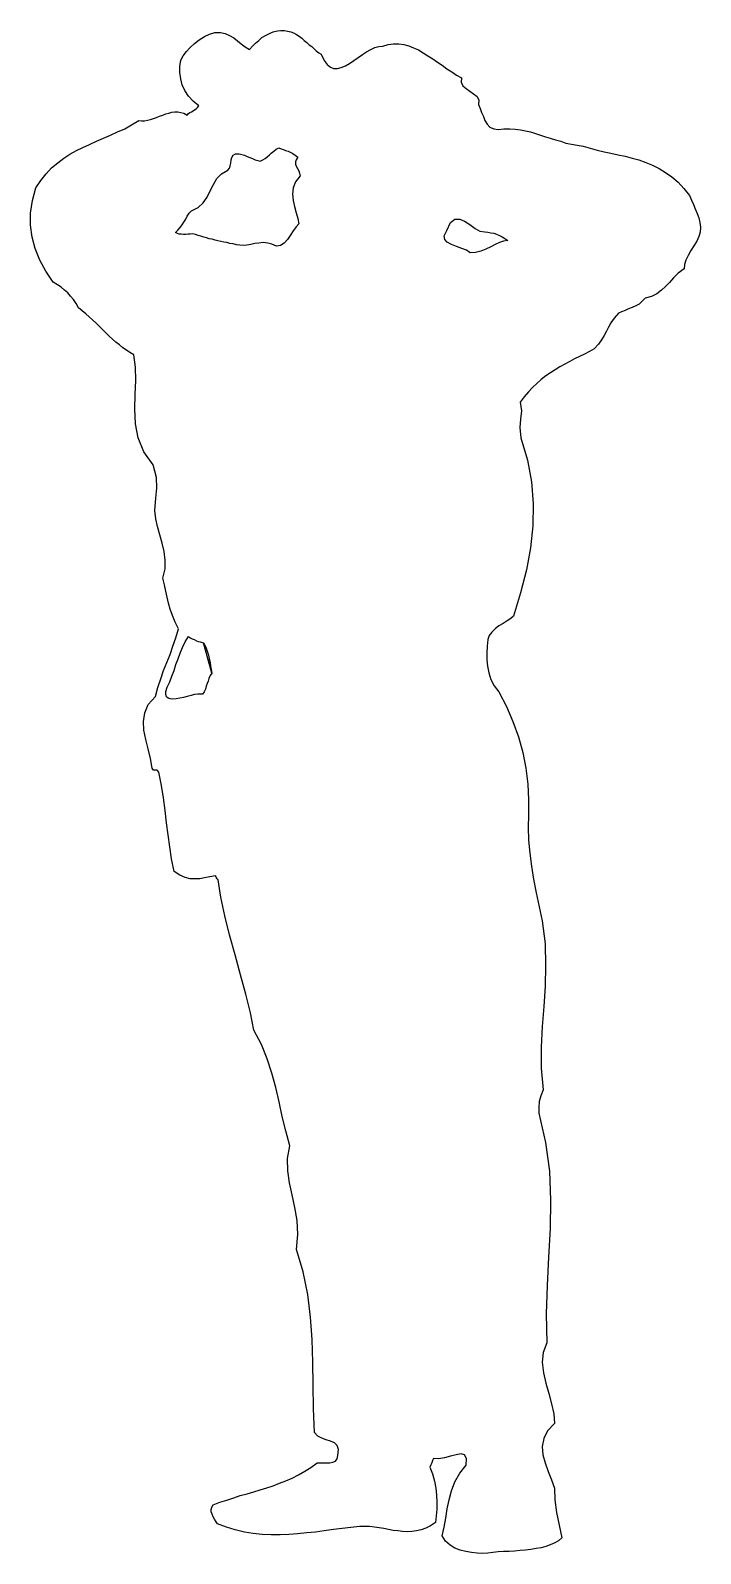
# Model space of a CAD drawing. Extents: x 136.04 to 136.84, y 51.74 to 53.56.
import ezdxf

# ---------------------------------------------------------------- set-up
doc = ezdxf.new("R2010")
doc.units = 0
doc.layers.get('0').update_dxf_attribs({"linetype": 'CONTINUOUS'})

msp = doc.modelspace()

# ---------------------------------------------------------------- linework, layer by layer
at = {"linetype": 'CONTINUOUS'}
for points in [[(136.3901, 53.5271), (136.3934, 53.5199), (136.397, 53.515), (136.4009, 53.5117), (136.4048, 53.5104), (136.4094, 53.5101), (136.4139, 53.5114), (136.4188, 53.5134), (136.4237, 53.5163), (136.4286, 53.5196), (136.4338, 53.5231), (136.4391, 53.5267), (136.4439, 53.53), (136.4488, 53.5329), (136.4537, 53.5352), (136.4586, 53.5365), (136.4632, 53.5369), (136.4697, 53.5388), (136.4759, 53.5395), (136.4821, 53.5395), (136.4883, 53.5388), (136.4942, 53.5372), (136.4998, 53.5349), (136.5056, 53.5323), (136.5112, 53.529), (136.5167, 53.5254), (136.5226, 53.5218), (136.5282, 53.5179), (136.5337, 53.514), (136.5393, 53.5098), (136.5451, 53.5062), (136.551, 53.5023), (136.5569, 53.499), (136.5565, 53.4938), (136.5585, 53.4895), (136.5621, 53.4863), (136.5667, 53.4833), (136.5712, 53.4801), (136.5752, 53.4768), (136.5774, 53.4726), (136.5771, 53.4673), (136.5791, 53.4628), (136.5807, 53.4579), (136.5827, 53.453), (136.5846, 53.4484), (136.5872, 53.4442), (136.5905, 53.4406), (136.5951, 53.4386), (136.6003, 53.4376), (136.6071, 53.4383), (136.614, 53.4383), (136.6205, 53.438), (136.6267, 53.4373), (136.6329, 53.436), (136.6388, 53.4347), (136.6447, 53.4331), (136.6506, 53.4311), (136.6564, 53.4291), (136.6623, 53.4272), (136.6685, 53.4252), (136.6747, 53.4236), (136.6809, 53.4216), (136.6874, 53.4203), (136.6943, 53.419), (136.7015, 53.418), (136.7096, 53.4154), (136.7178, 53.4132), (136.7263, 53.4112), (136.7344, 53.4096), (136.7429, 53.4076), (136.7511, 53.406), (136.7596, 53.4037), (136.7677, 53.4014), (136.7759, 53.3985), (136.7837, 53.3952), (136.7916, 53.3913), (136.7994, 53.3867), (136.8069, 53.3815), (136.8141, 53.375), (136.8209, 53.3675), (136.8278, 53.359), (136.8301, 53.3537), (136.8323, 53.3485), (136.8346, 53.3433), (136.8369, 53.3378), (136.8389, 53.3325), (136.8402, 53.327), (136.8408, 53.3214), (136.8405, 53.3156), (136.8389, 53.3103), (136.8363, 53.3048), (136.833, 53.2992), (136.8294, 53.2937), (136.8261, 53.2878), (136.8235, 53.2823), (136.8219, 53.277), (136.8213, 53.2718), (136.8144, 53.2666), (136.8088, 53.2614), (136.8039, 53.2558), (136.7991, 53.2509), (136.7945, 53.2464), (136.7889, 53.2421), (136.7827, 53.2392), (136.7749, 53.2372), (136.7716, 53.2333), (136.768, 53.23), (136.7641, 53.2278), (136.7596, 53.2258), (136.7553, 53.2242), (136.7511, 53.2225), (136.7468, 53.2209), (136.7432, 53.2193), (136.7383, 53.2134), (136.7344, 53.2079), (136.7315, 53.2026), (136.7289, 53.1977), (136.7263, 53.1925), (136.7233, 53.1876), (136.7194, 53.1824), (136.7145, 53.1768), (136.7087, 53.1736), (136.7028, 53.1706), (136.6969, 53.1677), (136.691, 53.1648), (136.6855, 53.1618), (136.6796, 53.1586), (136.6737, 53.1553), (136.6682, 53.152), (136.6626, 53.1484), (136.6571, 53.1445), (136.6515, 53.1403), (136.6463, 53.1357), (136.6411, 53.1308), (136.6362, 53.1256), (136.6313, 53.1197), (136.6264, 53.1135), (136.628, 53.1031), (136.627, 53.0933), (136.6261, 53.0832), (136.6274, 53.0708), (136.6352, 53.0443), (136.6401, 53.0185), (136.6421, 52.9924), (136.6417, 52.9663), (136.6388, 52.9402), (136.6339, 52.9138), (136.627, 52.8867), (136.6186, 52.8589), (136.6153, 52.856), (136.6111, 52.8531), (136.6062, 52.8501), (136.6013, 52.8472), (136.5967, 52.8439), (136.5928, 52.84), (136.5895, 52.8358), (136.5879, 52.8309), (136.5872, 52.823), (136.5869, 52.8149), (136.5869, 52.807), (136.5875, 52.7992), (136.5892, 52.7914), (136.5918, 52.7835), (136.5957, 52.776), (136.6013, 52.7688), (136.6104, 52.7516), (136.6179, 52.7336), (136.6244, 52.7153), (136.6297, 52.6967), (136.6333, 52.6781), (136.6355, 52.6592), (136.6365, 52.6409), (136.6362, 52.6226), (136.6359, 52.6076), (136.6365, 52.5923), (136.6381, 52.5769), (136.6401, 52.5616), (136.6424, 52.5459), (136.6456, 52.5299), (136.6489, 52.5133), (136.6528, 52.4963), (136.6561, 52.4692), (136.6567, 52.4435), (136.6561, 52.4186), (136.6545, 52.3945), (136.6525, 52.3707), (136.6515, 52.3462), (136.6515, 52.3214), (136.6538, 52.2953), (136.6509, 52.2884), (136.6492, 52.2816), (136.6486, 52.2744), (136.6486, 52.2679), (136.6567, 52.2329), (136.6613, 52.1987), (136.6626, 52.1644), (136.662, 52.1304), (136.66, 52.0965), (136.6584, 52.0629), (136.6574, 52.0289), (136.6581, 51.9947), (136.6538, 51.9832), (136.6528, 51.9715), (136.6541, 51.9591), (136.6571, 51.9467), (136.6607, 51.9343), (136.6639, 51.9219), (136.6665, 51.9101), (136.6672, 51.8987), (136.659, 51.8899), (136.6545, 51.8808), (136.6528, 51.8713), (136.6535, 51.8615), (136.6561, 51.8517), (136.6597, 51.8416), (136.6636, 51.8318), (136.6672, 51.8217), (136.6678, 51.808), (136.6698, 51.7929), (136.6727, 51.7776), (136.676, 51.7626), (136.6721, 51.7593), (136.6675, 51.7567), (136.6623, 51.7544), (136.6571, 51.7525), (136.6515, 51.7509), (136.6453, 51.7499), (136.6391, 51.7489), (136.6329, 51.7479), (136.6264, 51.7476), (136.6199, 51.7469), (136.6133, 51.7466), (136.6068, 51.7463), (136.6003, 51.7459), (136.5941, 51.7453), (136.5879, 51.7446), (136.582, 51.744), (136.5755, 51.7446), (136.5686, 51.7453), (136.5618, 51.7463), (136.5552, 51.7479), (136.549, 51.7502), (136.5432, 51.7538), (136.5379, 51.7587), (136.5337, 51.7649), (136.5363, 51.7753), (136.5383, 51.7861), (136.5399, 51.7972), (136.5422, 51.808), (136.5448, 51.8187), (136.549, 51.8292), (136.5546, 51.8396), (136.5624, 51.8491), (136.5627, 51.8569), (136.5605, 51.8612), (136.5562, 51.8625), (136.5503, 51.8615), (136.5438, 51.8599), (136.5366, 51.8579), (136.5295, 51.8566), (136.5233, 51.8572), (136.5223, 51.8546), (136.5213, 51.852), (136.5203, 51.8494), (136.5193, 51.8468), (136.5223, 51.8386), (136.5246, 51.8302), (136.5262, 51.8217), (136.5272, 51.8135), (136.5275, 51.805), (136.5275, 51.7969), (136.5268, 51.7887), (136.5259, 51.7809), (136.52, 51.777), (136.5144, 51.774), (136.5089, 51.7721), (136.5033, 51.7708), (136.4978, 51.7701), (136.4923, 51.7698), (136.4867, 51.7701), (136.4812, 51.7708), (136.4756, 51.7714), (136.4701, 51.7727), (136.4645, 51.7737), (136.459, 51.7747), (136.4534, 51.7753), (136.4475, 51.776), (136.4417, 51.7763), (136.4358, 51.776), (136.4254, 51.775), (136.4149, 51.7737), (136.4045, 51.7724), (136.3937, 51.7708), (136.3832, 51.7695), (136.3728, 51.7685), (136.362, 51.7675), (136.3516, 51.7665), (136.3411, 51.7662), (136.3304, 51.7662), (136.3199, 51.7668), (136.3092, 51.7678), (136.2987, 51.7695), (136.2879, 51.7721), (136.2775, 51.7753), (136.2667, 51.7792), (136.2651, 51.7818), (136.2631, 51.7848), (136.2615, 51.7877), (136.2602, 51.7907), (136.2592, 51.7936), (136.2592, 51.7965), (136.2599, 51.7991), (136.2615, 51.8018), (136.2697, 51.805), (136.2778, 51.8076), (136.286, 51.8102), (136.2938, 51.8129), (136.302, 51.8151), (136.3098, 51.8174), (136.3173, 51.8197), (136.3252, 51.8223), (136.333, 51.8246), (136.3405, 51.8276), (136.348, 51.8305), (136.3555, 51.8338), (136.363, 51.8377), (136.3705, 51.8419), (136.3777, 51.8465), (136.3852, 51.8517), (136.3885, 51.8517), (136.3921, 51.8517), (136.3963, 51.8517), (136.4002, 51.8517), (136.4038, 51.8527), (136.4071, 51.854), (136.409, 51.8566), (136.4097, 51.8605), (136.4107, 51.8677), (136.409, 51.8726), (136.4058, 51.8755), (136.4012, 51.8778), (136.396, 51.8791), (136.3907, 51.8811), (136.3859, 51.8837), (136.3819, 51.8879), (136.381, 51.9163), (136.3803, 51.9441), (136.38, 51.9715), (136.3793, 51.9986), (136.3774, 52.0253), (136.3741, 52.0521), (136.3686, 52.0789), (136.3607, 52.1056), (136.3624, 52.1236), (136.3614, 52.1399), (136.3588, 52.1556), (136.3555, 52.1706), (136.3522, 52.185), (136.3503, 52.1993), (136.35, 52.214), (136.3526, 52.229), (136.348, 52.2466), (136.3437, 52.2639), (136.3402, 52.2812), (136.3359, 52.2982), (136.3314, 52.3155), (136.3258, 52.3325), (136.3189, 52.3494), (136.3101, 52.3664), (136.3059, 52.387), (136.3003, 52.4092), (136.2941, 52.4324), (136.2876, 52.4559), (136.2811, 52.4797), (136.2755, 52.5025), (136.2706, 52.5247), (136.2677, 52.5453), (136.2664, 52.5463), (136.2657, 52.5476), (136.2651, 52.5489), (136.2644, 52.5499), (136.2576, 52.5489), (136.2514, 52.5476), (136.2458, 52.5466), (136.24, 52.5463), (136.2344, 52.5466), (136.2285, 52.5479), (136.222, 52.5508), (136.2152, 52.5551), (136.2122, 52.5701), (136.2099, 52.5845), (136.208, 52.5988), (136.2063, 52.6132), (136.2044, 52.6279), (136.2024, 52.6426), (136.2001, 52.6576), (136.1972, 52.6732), (136.1952, 52.6755), (136.193, 52.6758), (136.1907, 52.6758), (136.189, 52.6781), (136.1871, 52.6895), (136.1845, 52.701), (136.1815, 52.7121), (136.1793, 52.7232), (136.1786, 52.7336), (136.1802, 52.744), (136.1845, 52.7538), (136.193, 52.7633), (136.1959, 52.7741), (136.1992, 52.7845), (136.2027, 52.7943), (136.2067, 52.8038), (136.2103, 52.8132), (136.2138, 52.823), (136.2171, 52.8331), (136.2204, 52.8436), (136.2165, 52.8517), (136.2132, 52.8596), (136.2106, 52.8671), (136.2086, 52.8743), (136.207, 52.8815), (136.2054, 52.8886), (136.2037, 52.8961), (136.2018, 52.904), (136.2044, 52.9151), (136.2047, 52.9255), (136.2034, 52.9356), (136.2011, 52.9458), (136.1982, 52.9556), (136.1956, 52.9653), (136.1933, 52.9748), (136.1923, 52.9846), (136.1933, 52.999), (136.1946, 53.011), (136.1943, 53.0238), (136.1903, 53.0388), (136.1793, 53.0544), (136.1724, 53.0708), (136.1691, 53.0877), (136.1685, 53.1054), (136.1688, 53.1223), (136.1695, 53.139), (136.1691, 53.155), (136.1672, 53.1697), (136.1626, 53.1723), (136.1584, 53.1752), (136.1541, 53.1781), (136.1502, 53.1814), (136.146, 53.1847), (136.142, 53.1883), (136.1381, 53.1919), (136.1342, 53.1958), (136.1303, 53.1994), (136.1264, 53.2033), (136.1225, 53.2072), (136.1185, 53.2108), (136.1143, 53.2147), (136.1104, 53.2183), (136.1058, 53.2219), (136.1016, 53.2255), (136.0986, 53.2307), (136.0954, 53.2356), (136.0921, 53.2395), (136.0888, 53.2434), (136.0849, 53.2467), (136.081, 53.25), (136.0764, 53.2529), (136.0715, 53.2561), (136.0627, 53.2692), (136.0555, 53.2823), (136.05, 53.296), (136.0464, 53.3097), (136.0444, 53.3237), (136.0444, 53.3381), (136.0467, 53.3531), (136.051, 53.3681), (136.0569, 53.3769), (136.0631, 53.3851), (136.0696, 53.3919), (136.0768, 53.3981), (136.0839, 53.4034), (136.0911, 53.4083), (136.099, 53.4125), (136.1068, 53.4164), (136.1146, 53.42), (136.1228, 53.4236), (136.1313, 53.4272), (136.1394, 53.4308), (136.1479, 53.4347), (136.1564, 53.4386), (136.1646, 53.4432), (136.1731, 53.4484), (136.1766, 53.4481), (136.1799, 53.4481), (136.1835, 53.4487), (136.1871, 53.4497), (136.1907, 53.4507), (136.1943, 53.452), (136.1979, 53.4536), (136.2018, 53.4549), (136.2054, 53.4562), (136.209, 53.4572), (136.2125, 53.4582), (136.2161, 53.4585), (136.2197, 53.4585), (136.2233, 53.4579), (136.2269, 53.4569), (136.2305, 53.4549), (136.2321, 53.4566), (136.2338, 53.4579), (136.2357, 53.4588), (136.2377, 53.4598), (136.2393, 53.4611), (136.2413, 53.4624), (136.2429, 53.4637), (136.2445, 53.4657), (136.2377, 53.4713), (136.2321, 53.4774), (136.2279, 53.484), (136.2249, 53.4908), (136.223, 53.498), (136.222, 53.5055), (136.222, 53.5127), (136.223, 53.5202), (136.2259, 53.5251), (136.2298, 53.5303), (136.2341, 53.5352), (136.2393, 53.5401), (136.2449, 53.5444), (136.2511, 53.5483), (136.2573, 53.5512), (136.2635, 53.5532), (136.2703, 53.5532), (136.2759, 53.5519), (136.2811, 53.5496), (136.286, 53.5466), (136.2905, 53.5431), (136.2948, 53.5395), (136.2997, 53.5359), (136.3049, 53.5329), (136.3082, 53.5369), (136.3118, 53.5404), (136.3157, 53.5437), (136.3196, 53.547), (136.3238, 53.5496), (136.3284, 53.5519), (136.333, 53.5538), (136.3379, 53.5551), (136.3421, 53.5555), (136.3464, 53.5555), (136.35, 53.5548), (136.3539, 53.5538), (136.3571, 53.5525), (136.3607, 53.5506), (136.3637, 53.5486), (136.3669, 53.5463), (136.3699, 53.5437), (136.3728, 53.5411), (136.3757, 53.5385), (136.3787, 53.5362), (136.3816, 53.5336), (136.3842, 53.5313), (136.3872, 53.529), (136.3901, 53.5271)], [(136.3624, 53.4047), (136.3601, 53.4017), (136.3594, 53.3991), (136.3594, 53.3965), (136.3604, 53.3942), (136.3617, 53.3913), (136.3633, 53.3887), (136.3643, 53.3857), (136.365, 53.3825), (136.3594, 53.3756), (136.3565, 53.3681), (136.3558, 53.3609), (136.3568, 53.3534), (136.3584, 53.3459), (136.3604, 53.3387), (136.3624, 53.3319), (136.3633, 53.3253), (136.3601, 53.3218), (136.3568, 53.3172), (136.3532, 53.3116), (136.35, 53.3067), (136.346, 53.3025), (136.3418, 53.2996), (136.3369, 53.2989), (136.3314, 53.3012), (136.3264, 53.3025), (136.3212, 53.3032), (136.316, 53.3025), (136.3111, 53.3019), (136.3062, 53.3009), (136.3016, 53.2999), (136.2974, 53.2996), (136.2932, 53.2999), (136.2892, 53.3005), (136.2853, 53.3015), (136.2814, 53.3022), (136.2778, 53.3032), (136.2742, 53.3038), (136.2706, 53.3045), (136.2671, 53.3054), (136.2638, 53.3061), (136.2602, 53.3071), (136.2569, 53.3077), (136.2537, 53.3087), (136.2504, 53.3097), (136.2471, 53.3107), (136.2439, 53.3116), (136.2406, 53.3126), (136.2373, 53.3136), (136.2344, 53.3133), (136.2318, 53.313), (136.2289, 53.3126), (136.2263, 53.3126), (136.2236, 53.313), (136.2213, 53.3133), (136.2191, 53.3139), (136.2168, 53.3152), (136.2197, 53.3178), (136.2223, 53.3211), (136.2246, 53.3244), (136.2269, 53.3276), (136.2289, 53.3312), (136.2308, 53.3345), (136.2331, 53.3381), (136.2357, 53.341), (136.2439, 53.3449), (136.2497, 53.3505), (136.2543, 53.3573), (136.2582, 53.3648), (136.2618, 53.3723), (136.2661, 53.3792), (136.2716, 53.3851), (136.2791, 53.3893), (136.2808, 53.3916), (136.2817, 53.3945), (136.2824, 53.3978), (136.283, 53.4014), (136.2837, 53.4043), (136.2853, 53.407), (136.2883, 53.4086), (136.2925, 53.4086), (136.2958, 53.4079), (136.2987, 53.407), (136.302, 53.4056), (136.3052, 53.4043), (136.3085, 53.403), (136.3114, 53.4017), (136.3147, 53.4007), (136.3176, 53.4001), (136.3206, 53.4014), (136.3235, 53.403), (136.3258, 53.4053), (136.3284, 53.4076), (136.3307, 53.4096), (136.3336, 53.4118), (136.3366, 53.4141), (136.3398, 53.4158), (136.3425, 53.4145), (136.3451, 53.4138), (136.3477, 53.4128), (136.3506, 53.4118), (136.3532, 53.4109), (136.3562, 53.4092), (136.3591, 53.4073), (136.3624, 53.4047)], [(136.6117, 53.3058), (136.6068, 53.3048), (136.6019, 53.3032), (136.5967, 53.3009), (136.5915, 53.2983), (136.5856, 53.2953), (136.5797, 53.293), (136.5735, 53.2914), (136.567, 53.2908), (136.5627, 53.294), (136.5572, 53.2963), (136.551, 53.2986), (136.5448, 53.3009), (136.5399, 53.3035), (136.537, 53.3067), (136.5363, 53.3113), (136.5393, 53.3175), (136.5438, 53.327), (136.549, 53.3312), (136.5546, 53.3312), (136.5605, 53.3286), (136.5667, 53.3247), (136.5729, 53.3201), (136.5787, 53.3169), (136.5846, 53.3159), (136.5882, 53.3156), (136.5915, 53.3149), (136.5951, 53.3142), (136.5983, 53.313), (136.6019, 53.3116), (136.6052, 53.31), (136.6084, 53.3081), (136.6117, 53.3058)], [(136.2501, 52.8273), (136.2527, 52.8221), (136.2546, 52.8172), (136.256, 52.8126), (136.2569, 52.808), (136.2579, 52.8038), (136.2586, 52.7995), (136.2592, 52.7953), (136.2599, 52.791), (136.2582, 52.7881), (136.2566, 52.7848), (136.2556, 52.7816), (136.2546, 52.7786), (136.2533, 52.7754), (136.2524, 52.7721), (136.2507, 52.7688), (136.2491, 52.7659), (136.2465, 52.7662), (136.2432, 52.7662), (136.2393, 52.7656), (136.2354, 52.7646), (136.2308, 52.7633), (136.2263, 52.7623), (136.222, 52.7613), (136.2178, 52.7607), (136.2138, 52.76), (136.2106, 52.7604), (136.208, 52.7613), (136.206, 52.763), (136.2054, 52.7656), (136.2054, 52.7692), (136.207, 52.7744), (136.2099, 52.7806), (136.2125, 52.7875), (136.2152, 52.7943), (136.2174, 52.8012), (136.2201, 52.808), (136.2223, 52.8149), (136.2253, 52.8217), (136.2285, 52.8283), (136.2321, 52.8348), (136.2344, 52.8331), (136.2367, 52.8318), (136.239, 52.8309), (136.2416, 52.8296), (136.2439, 52.8289), (136.2462, 52.8283), (136.2484, 52.8276), (136.2501, 52.8273), (136.2527, 52.8221), (136.2546, 52.8172), (136.256, 52.8126), (136.2569, 52.808), (136.2579, 52.8038), (136.2586, 52.7995), (136.2592, 52.7953), (136.2599, 52.791), (136.2501, 52.8273)]]:
    msp.add_lwpolyline(points, dxfattribs=at)

doc.saveas('drawing.dxf')
